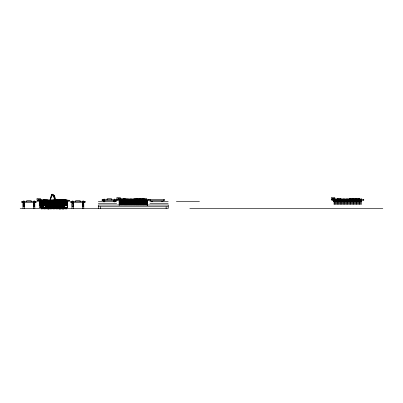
<?xml version="1.0" encoding="UTF-8"?>
<svg xmlns="http://www.w3.org/2000/svg" width="403" height="403" viewBox="0 0 403 403"><rect width="100%" height="100%" fill="white"/><g stroke="black" fill="none" stroke-linecap="round" stroke-linejoin="round"><path stroke-width="0.6" d="M63.906 208.144C63.664 209.051 60.339 208.411 59.231 207.867A4.327 4 3.1 0 1 58.274 207.177L57.523 206.24M57.448 206.371L57.523 206.25A15.652 5.859 50.5 0 1 54.939 200.991C54.138 197.127 51.675 191.813 51.151 195.838A5.612 0.766 -85.1 0 0 50.894 197.027C50.214 198.548 50.949 201.943 50.315 201.117M63.83 208.27C64.979 208.658 60.631 208.155 58.45 206.417A3.612 3.053 14.6 0 1 57.871 205.641A16.463 8.146 46.2 0 1 56.128 201.011C55.297 199.047 54.974 194.548 52.743 194.463M50.461 200.437L50.869 198.009M50.496 200.437L50.758 199.147M50.974 197.5C52.38 189.894 54.914 198.367 55.503 200.996A15.037 5.964 52.5 0 0 57.705 206.24L58.395 207.177A3.954 3.652 3.9 0 0 59.301 207.867L61.755 208.492M51.02 198.009L51.282 197.027M57.523 206.25L57.961 206.114L57.271 206.386M52.571 194.775C52.058 194.357 52.511 194.594 51.851 194.694C51.967 193.546 53.463 194.528 51.806 195.52A6.725 1.144 -81.4 0 0 51.413 196.593M62.243 208.502L62.762 208.482M118.079 198.417L118.845 198.417M134.627 198.417L145.12 198.417M332.561 198.417L333.331 198.417M359.602 198.417L349.109 198.417L349.109 199.581L358.982 199.581M337.271 198.855L340.777 198.855L340.777 199.44L337.86 199.44L337.86 198.855M118.089 198.996L118.845 198.996M332.571 198.996L333.331 198.996M38.23 199.349L39 199.349M56.017 199.349L65.271 199.349L65.271 200.518M134.627 199.581L145.12 199.581M56.007 199.737L56.586 199.737L56.586 202.004M38.24 199.933L39 199.933M54.39 200.241L36.985 200.241L36.985 198.498L40.481 198.493L40.481 200.236M55.851 200.241L69.427 200.241L69.442 201.173L56.334 201.173M54.853 201.198C54.949 201.107 57.558 200.603 54.853 201.198L37.403 201.173L37.388 200.241M98.292 201.515L116.669 201.515M149.84 201.515L168.212 201.515M176.338 201.485L199.49 201.485M113.807 201.691L115.283 201.691M119.122 201.691L147.246 201.691M151.241 201.691L152.697 201.691M161.603 201.691L163.059 201.691M119.122 201.722L147.246 201.722M56.093 202.014L56.501 202.014M39.272 202.654L49.896 202.623M50.939 202.654L54.899 202.623M56.773 202.623L67.402 202.623M98.292 203.263L116.669 203.263M149.84 203.263L168.212 203.263M168.212 205.011L98.292 205.011L98.282 208.512M56.586 205.409L56.007 205.409L56.007 203.706M58.516 206.094L64.44 206.094L64.44 207.575M98.292 206.759L168.212 206.759M67.402 207.565L40.753 207.565L40.753 206.084L43.715 206.084L43.715 207.565M49.171 207.671L48.365 207.671L48.521 208.95M59.443 207.671L59.619 208.835L58.803 208.835M20.15 208.512L168.222 208.512L168.222 205.011M189.778 208.512L382.845 208.512M49.171 208.835L48.471 208.95M48.622 208.95L49.025 208.95M59.05 208.95L59.473 208.95M60.536 209.001L60.944 209.001L60.944 202.014L60.536 202.014L60.536 209.006L60.944 209.006M62.017 209.001L62.425 209.001L62.425 202.014L62.017 202.014L62.017 209.006L62.425 209.006M63.493 209.001L63.901 209.001L63.901 202.014L63.493 202.014L63.493 209.006L63.901 209.006M363.32 199.309L363.32 200.241M361.728 200.241L361.728 201.722L333.603 201.722L333.603 200.241M361.556 200.241L361.556 201.722M360.423 200.241L360.423 201.722M360.247 200.241L360.247 201.722M360.075 200.241L360.075 201.722M358.942 200.241L358.942 201.722M358.771 200.241L358.771 201.722M358.594 200.241L358.594 201.722M357.461 200.241L357.461 201.722M357.29 200.241L357.29 201.722M357.113 200.241L357.113 201.722M355.98 200.241L355.98 201.722M355.809 200.241L355.809 201.722M355.632 200.241L355.632 201.722M354.504 200.241L354.504 201.722M354.328 200.241L354.328 201.722M354.151 200.241L354.151 201.722M353.023 200.241L353.023 201.722M352.847 200.241L352.847 201.722M352.67 200.241L352.67 201.722M351.542 200.241L351.542 201.722M351.366 200.241L351.366 201.722M351.189 200.241L351.189 201.722M350.061 200.241L350.061 201.722M349.885 200.241L349.885 201.722M349.713 200.241L349.713 201.722M348.58 200.241L348.58 201.722M348.404 200.241L348.404 201.722M348.232 200.241L348.232 201.722M347.099 200.241L347.099 201.722M346.928 200.241L346.928 201.722M346.751 200.241L346.751 201.722M345.618 200.241L345.618 201.722M345.447 200.241L345.447 201.722M345.27 200.241L345.27 201.722M344.142 200.241L344.142 201.722M343.966 200.241L343.966 201.722M343.789 200.241L343.789 201.722M342.661 200.241L342.661 201.722M342.485 200.241L342.485 201.722M342.308 200.241L342.308 201.722M341.18 200.241L341.18 201.722M341.003 200.241L341.003 201.722M340.827 200.241L340.827 201.722M339.699 200.241L339.699 201.722M339.522 200.241L339.522 201.722M339.346 200.241L339.346 201.722M338.218 200.241L338.218 201.722M338.041 200.241L338.041 201.722M337.87 200.241L337.87 201.722M336.737 200.241L336.737 201.722M336.56 200.241L336.56 201.722M336.389 200.241L336.389 201.722M335.256 200.241L335.256 201.722M335.084 200.241L335.084 201.722M334.908 200.241L334.908 201.722M334.812 199.304L334.812 197.566L331.316 197.561L331.316 199.304L363.753 199.309L363.773 200.241L331.734 200.241L331.714 199.309M333.775 200.241L333.775 201.722M332.168 199.309L332.168 200.241M166.117 206.759L166.117 208.512M163.85 199.616L163.85 200.548M150.445 199.616L150.445 200.548M148.838 199.309L148.838 200.241M147.362 201.691L147.362 205.404M147.246 200.241L147.246 205.404M147.075 200.241L147.09 204.895L145.926 204.895L145.941 200.241M145.765 200.241L145.765 201.722M145.594 200.241L145.609 204.895L144.445 204.895L144.46 200.241M144.289 200.241L144.289 201.722M144.128 201.691L144.128 204.895L142.964 204.895L142.979 200.241M144.113 200.241L144.113 201.722M142.808 200.241L142.808 201.722M142.632 200.241L142.647 204.895L141.483 204.895L141.498 200.241M141.327 200.241L141.327 201.722M141.151 200.241L141.171 204.895L140.002 204.895L140.002 201.691M140.022 200.241L140.022 201.722M139.846 200.241L139.846 201.722M139.69 201.691L139.69 204.895L138.521 204.895L138.541 200.241M139.67 200.241L139.67 201.722M138.365 200.241L138.365 201.722M138.189 200.241L138.209 204.895L137.04 204.895L137.06 200.241M136.884 200.241L136.884 201.722M136.708 200.241L136.728 204.895L135.564 204.895L135.564 201.691M135.579 200.241L135.579 201.722M135.403 200.241L135.403 201.722M135.232 200.241L135.247 204.895L134.083 204.895L134.098 200.241M133.922 200.241L133.922 201.722M133.751 200.241L133.766 204.895L132.602 204.895L132.617 200.241M132.446 200.241L132.446 201.722M132.27 200.241L132.285 204.895L131.121 204.895L131.136 200.241M130.965 200.241L130.965 201.722M130.789 200.241L130.804 204.895L129.64 204.895L129.655 200.241M129.484 200.241L129.484 201.722M129.308 200.241L129.328 204.895L128.159 204.895L128.159 201.691M128.179 200.241L128.179 201.722M128.003 200.241L128.003 201.722M127.847 201.691L127.847 204.895L126.678 204.895L126.698 200.241M127.827 200.241L127.827 201.722M126.522 200.241L126.522 201.722M126.346 200.241L126.366 204.895L125.197 204.895L125.217 200.241M125.041 200.241L125.041 201.722M124.865 200.241L124.885 204.895L123.721 204.895L123.721 201.691M123.736 200.241L123.736 201.722M123.56 200.241L123.56 201.722M123.404 201.691L123.404 204.895L122.24 204.895L122.255 200.241M123.378 198.855L123.378 199.44L126.295 199.44L126.295 198.855L122.789 198.855L122.789 199.44M123.389 200.241L123.389 201.722M122.079 200.241L122.079 201.722M121.908 200.241L121.923 204.895L120.759 204.895L120.774 200.241M120.603 200.241L120.603 201.722M120.426 200.241L120.442 204.895L119.278 204.895L119.293 200.241M120.331 199.304L120.331 197.566L116.835 197.561L116.835 199.304L149.271 199.309L149.291 200.241L117.253 200.241L117.233 199.309M119.122 200.241L119.122 205.404M117.686 199.309L117.686 200.241M116.059 199.616L116.059 200.548M115.172 200.301L115.172 201.691M114.83 201.948L114.83 199.112L114.245 199.112L114.245 201.948M113.903 200.301L113.903 201.691M111.606 199.974L111.606 198.729L107.107 198.729L107.107 199.974M104.81 200.301L104.81 201.691L103.541 201.691L103.541 200.301M104.468 201.948L104.468 199.112L103.883 199.112L103.883 201.948M102.654 199.616L102.654 200.548M100.387 206.759L100.387 208.512M84.585 201.485L84.585 202.417M83.794 208.512L83.794 203.555L82.338 203.555L82.338 208.512M83.698 203.555L83.698 202.17L82.429 202.17L82.484 206.759L83.648 206.759L83.648 203.555M80.132 201.838L80.132 200.598L75.633 200.598L75.633 201.838M73.432 208.512L73.432 203.555L71.976 203.555L71.976 208.512M72.993 203.812L72.993 200.976L72.409 200.976L72.409 203.812M72.122 203.555L72.122 206.759L73.286 206.759L73.336 202.17L72.066 202.17L72.066 203.555M71.18 201.485L71.18 202.417M68.994 200.241L68.994 201.173M67.518 202.623L67.518 207.575L39.272 207.575L39.272 201.173M67.402 201.173L67.402 207.575M67.225 201.173L67.241 205.827L66.077 205.827L66.092 201.173M66.863 207.248L66.863 209.001L66.455 209.001L66.455 207.248M65.921 201.173L65.921 202.654M65.744 201.173L65.76 205.827L64.596 205.827L64.616 201.173M65.382 207.248L65.382 209.001L64.974 209.001L64.974 207.248M64.44 201.173L64.44 202.654M64.263 201.173L64.284 205.827L63.115 205.827L63.135 201.173M64.263 206.094L64.263 207.575M63.135 206.094L63.135 207.575M62.959 201.173L62.959 202.654M62.959 206.094L62.959 207.575M62.782 201.173L62.803 205.827L61.634 205.827L61.654 201.173M62.782 206.094L62.782 207.575M61.654 206.094L61.654 207.575M61.478 201.173L61.478 202.654M61.478 206.094L61.478 207.575M61.301 201.173L61.321 205.827L60.153 205.827L60.153 202.623M61.301 206.094L61.301 207.575M60.173 201.173L60.173 202.654M60.173 206.094L60.173 207.575M59.997 201.173L59.997 202.654M59.997 206.094L59.997 207.575M59.825 201.173L59.84 205.827L58.677 205.827L58.692 201.173M59.825 206.094L59.825 207.575M58.692 206.094L58.692 207.575M58.516 201.173L58.516 202.654M58.344 201.173L58.359 205.827M58.067 205.409L58.067 199.737L57.488 199.737L57.488 205.409M57.982 207.248L57.982 209.001L57.574 209.001L57.574 207.248M57.211 201.173L57.196 204.225M57.035 201.173L57.035 202.654M57.035 207.575L57.035 206.094L45.191 206.094L45.191 207.575M56.863 201.173L56.863 202.654M56.878 204.759L56.878 205.827L55.715 205.827L55.715 203.157M56.863 206.094L56.863 207.575M56.501 204.346L56.501 209.006L56.093 209.006L56.093 203.762M55.73 206.094L55.73 207.575M55.559 206.094L55.559 207.575M55.397 203.157L55.397 205.827L54.234 205.827L54.249 201.173M55.382 206.094L55.382 207.575M55.11 203.137L55.11 205.409L54.526 205.409L54.526 199.737M54.249 206.094L54.249 207.575M54.078 201.173L54.078 202.654M54.078 206.094L54.078 207.575M53.901 201.173L53.916 205.827L52.753 205.827L52.773 201.173M53.901 206.094L53.901 207.575M52.773 206.094L52.773 207.575M52.597 201.173L52.597 202.654M52.597 206.094L52.597 207.575M52.42 201.173L52.44 205.827L51.272 205.827L51.292 201.173M52.42 206.094L52.42 207.575M51.292 206.094L51.292 207.575M51.116 201.173L51.116 202.654M51.116 206.094L51.116 207.575M51.09 201.137L51.09 206.094M50.939 207.575L50.944 202.89L49.781 202.89L49.811 207.575M50.667 201.44L50.667 199.737L50.083 199.737L50.083 201.44M49.634 201.137L49.634 207.575M49.458 201.173L49.478 205.827L48.31 205.827L48.33 201.173M49.458 206.094L49.458 207.575M48.33 206.094L48.33 207.575M48.153 201.173L48.153 202.654M48.153 206.094L48.153 207.575M47.982 201.173L47.997 205.827L46.834 205.827L46.849 201.173M47.982 206.094L47.982 207.575M46.849 206.094L46.849 207.575M46.672 201.173L46.672 202.654M46.672 206.094L46.672 207.575M46.501 201.173L46.516 205.827L45.353 205.827L45.368 201.173M46.501 206.094L46.501 207.575M45.368 206.094L45.368 207.575M45.191 201.173L45.191 202.654M45.02 201.173L45.035 205.827L43.872 205.827L43.887 201.173M44.657 207.253L44.657 209.001L44.249 209.001L44.249 207.253M43.715 201.173L43.715 202.654M43.554 202.623L43.554 205.827L42.391 205.827L42.406 201.173M43.534 199.787L43.534 200.372L46.446 200.372L46.446 199.787L42.94 199.787L42.94 200.372M43.539 201.173L43.539 202.654M43.539 206.084L43.539 207.565M42.406 206.084L42.406 207.565M42.234 201.173L42.234 202.654M42.234 206.084L42.234 207.565M42.058 201.173L42.073 205.827L40.91 205.827L40.93 201.173M42.058 206.084L42.058 207.565M40.93 206.084L40.93 207.565M40.753 201.173L40.753 202.654M40.577 201.173L40.597 205.827L39.429 205.827L39.449 201.173M39.469 200.608L39.469 199.676L37.761 199.676L37.761 200.608M37.837 200.241L37.837 201.173M35.63 201.485L35.63 202.417M34.834 208.512L34.834 203.555L33.378 203.555L33.378 208.512M34.744 203.555L34.744 202.17L33.474 202.17L33.525 206.759L34.688 206.759L34.688 203.555M31.177 201.838L31.177 200.598L26.674 200.598L26.674 201.838M24.472 208.512L24.472 203.555L23.016 203.555L23.016 208.512M23.162 203.555L23.162 206.759L24.326 206.759L24.381 202.17L23.107 202.17L23.107 203.555M22.225 201.485L22.225 202.417M53.629 196.115C54.309 196.956 54.188 195.223 53.634 196.065M57.609 205.747L58.133 205.515L57.614 205.732M53.035 196.1C53.644 197.002 53.73 195.183 53.04 196.075M54.234 196.1C54.868 196.986 54.868 195.193 54.239 196.075M119.318 198.744L117.611 198.744L117.611 199.676L119.318 199.676L119.318 198.744M333.8 198.744L332.092 198.744L332.092 199.676L333.8 199.676L333.8 198.744M120.149 198.805L119.57 198.805L119.57 204.477L120.149 204.477L120.149 198.805M121.63 198.805L121.051 198.805L121.051 204.477L121.63 204.477L121.63 198.805M123.111 198.805L122.527 198.805L122.527 204.477L123.111 204.477L123.111 198.805M124.592 198.805L124.008 198.805L124.008 204.477L124.592 204.477L124.592 198.805M126.074 198.805L125.489 198.805L125.489 204.477L126.074 204.477L126.074 198.805M127.555 198.805L126.97 198.805L126.97 204.477L127.555 204.477L127.555 198.805M129.036 198.805L128.451 198.805L128.451 204.477L129.036 204.477L129.036 198.805M130.517 198.805L129.932 198.805L129.932 204.477L130.517 204.477L130.517 198.805M131.993 198.805L131.413 198.805L131.413 204.477L131.993 204.477L131.993 198.805M133.474 198.805L132.894 198.805L132.894 204.477L133.474 204.477L133.474 198.805M134.955 198.805L134.37 198.805L134.37 204.477L134.955 204.477L134.955 198.805M136.436 198.805L135.851 198.805L135.851 204.477L136.436 204.477L136.436 198.805M137.917 198.805L137.332 198.805L137.332 204.477L137.917 204.477L137.917 198.805M139.398 198.805L138.813 198.805L138.813 204.477L139.398 204.477L139.398 198.805M140.879 198.805L140.294 198.805L140.294 204.477L140.879 204.477L140.879 198.805M142.36 198.805L141.775 198.805L141.775 204.477L142.36 204.477L142.36 198.805M143.836 198.805L143.256 198.805L143.256 204.477L143.836 204.477L143.836 198.805M145.317 198.805L144.737 198.805L144.737 204.477L145.317 204.477L145.317 198.805M146.798 198.805L146.213 198.805L146.213 204.477L146.798 204.477L146.798 198.805M334.631 198.805L334.052 198.805L334.052 204.477L334.631 204.477L334.631 198.805M336.112 198.805L335.533 198.805L335.533 204.477L336.112 204.477L336.112 198.805M337.593 198.805L337.014 198.805L337.014 204.477L337.593 204.477L337.593 198.805M339.074 198.805L338.49 198.805L338.49 204.477L339.074 204.477L339.074 198.805M340.555 198.805L339.971 198.805L339.971 204.477L340.555 204.477L340.555 198.805M342.036 198.805L341.452 198.805L341.452 204.477L342.036 204.477L342.036 198.805M343.517 198.805L342.933 198.805L342.933 204.477L343.517 204.477L343.517 198.805M344.998 198.805L344.414 198.805L344.414 204.477L344.998 204.477L344.998 198.805M346.474 198.805L345.895 198.805L345.895 204.477L346.474 204.477L346.474 198.805M347.955 198.805L347.376 198.805L347.376 204.477L347.955 204.477L347.955 198.805M349.436 198.805L348.857 198.805L348.857 204.477L349.436 204.477L349.436 198.805M350.917 198.805L350.333 198.805L350.333 204.477L350.917 204.477L350.917 198.805M352.398 198.805L351.814 198.805L351.814 204.477L352.398 204.477L352.398 198.805M353.879 198.805L353.295 198.805L353.295 204.477L353.879 204.477L353.879 198.805M355.36 198.805L354.776 198.805L354.776 204.477L355.36 204.477L355.36 198.805M356.841 198.805L356.257 198.805L356.257 204.477L356.841 204.477L356.841 198.805M358.317 198.805L357.738 198.805L357.738 204.477L358.317 204.477L358.317 198.805M359.798 198.805L359.219 198.805L359.219 204.477L359.798 204.477L359.798 198.805M361.279 198.805L360.695 198.805L360.695 204.477L361.279 204.477L361.279 198.805M116.643 199.616L102.07 199.616L102.07 200.548L116.643 200.548L116.643 199.616M164.434 199.616L149.866 199.616L149.866 200.548L164.434 200.548L164.434 199.616M40.305 199.737L39.721 199.737L39.721 205.409L40.305 205.409L40.305 199.737M41.786 199.737L41.202 199.737L41.202 205.409L41.786 205.409L41.786 199.737M43.267 199.737L42.683 199.737L42.683 205.409L43.267 205.409L43.267 199.737M44.743 199.737L44.164 199.737L44.164 205.409L44.743 205.409L44.743 199.737M46.224 199.737L45.645 199.737L45.645 205.409L46.224 205.409L46.224 199.737M47.705 199.737L47.121 199.737L47.121 205.409L47.705 205.409L47.705 199.737M49.186 199.737L48.602 199.737L48.602 205.409L49.186 205.409L49.186 199.737M52.148 199.737L51.564 199.737L51.564 205.409L52.148 205.409L52.148 199.737M53.629 199.737L53.045 199.737L53.045 205.409L53.629 205.409L53.629 199.737M59.548 199.737L58.964 199.737L58.964 205.409L59.548 205.409L59.548 199.737M61.029 199.737L60.445 199.737L60.445 205.409L61.029 205.409L61.029 199.737M62.51 199.737L61.926 199.737L61.926 205.409L62.51 205.409L62.51 199.737M63.991 199.737L63.407 199.737L63.407 205.409L63.991 205.409L63.991 199.737M65.472 199.737L64.888 199.737L64.888 205.409L65.472 205.409L65.472 199.737M66.948 199.737L66.369 199.737L66.369 205.409L66.948 205.409L66.948 199.737M24.034 200.976L23.455 200.976L23.455 206.648L24.034 206.648L24.034 200.976M34.401 200.976L33.817 200.976L33.817 206.648L34.401 206.648L34.401 200.976M83.356 200.976L82.776 200.976L82.776 206.648L83.356 206.648L83.356 200.976M36.21 201.485L21.641 201.485L21.641 202.417L36.21 202.417L36.21 201.485M85.169 201.485L70.601 201.485L70.601 202.417L85.169 202.417L85.169 201.485M41.695 202.004L41.287 202.004L41.287 209.001L41.695 209.001L41.695 202.004M43.176 202.004L42.768 202.004L42.768 209.001L43.176 209.001L43.176 202.004M46.138 202.014L45.73 202.014L45.73 209.006L46.138 209.006L46.138 202.014M47.619 202.014L47.211 202.014L47.211 209.006L47.619 209.006L47.619 202.014M49.101 202.014L48.692 202.014L48.692 209.006L49.101 209.006L49.101 202.014M50.582 202.014L50.173 202.014L50.173 209.006L50.582 209.006L50.582 202.014M52.058 202.014L51.649 202.014L51.649 209.006L52.058 209.006L52.058 202.014M53.539 202.014L53.131 202.014L53.131 209.006L53.539 209.006L53.539 202.014M55.02 202.014L54.612 202.014L54.612 209.006L55.02 209.006L55.02 202.014M59.463 202.014L59.055 202.014L59.055 209.006L59.463 209.006L59.463 202.014"/></g></svg>
